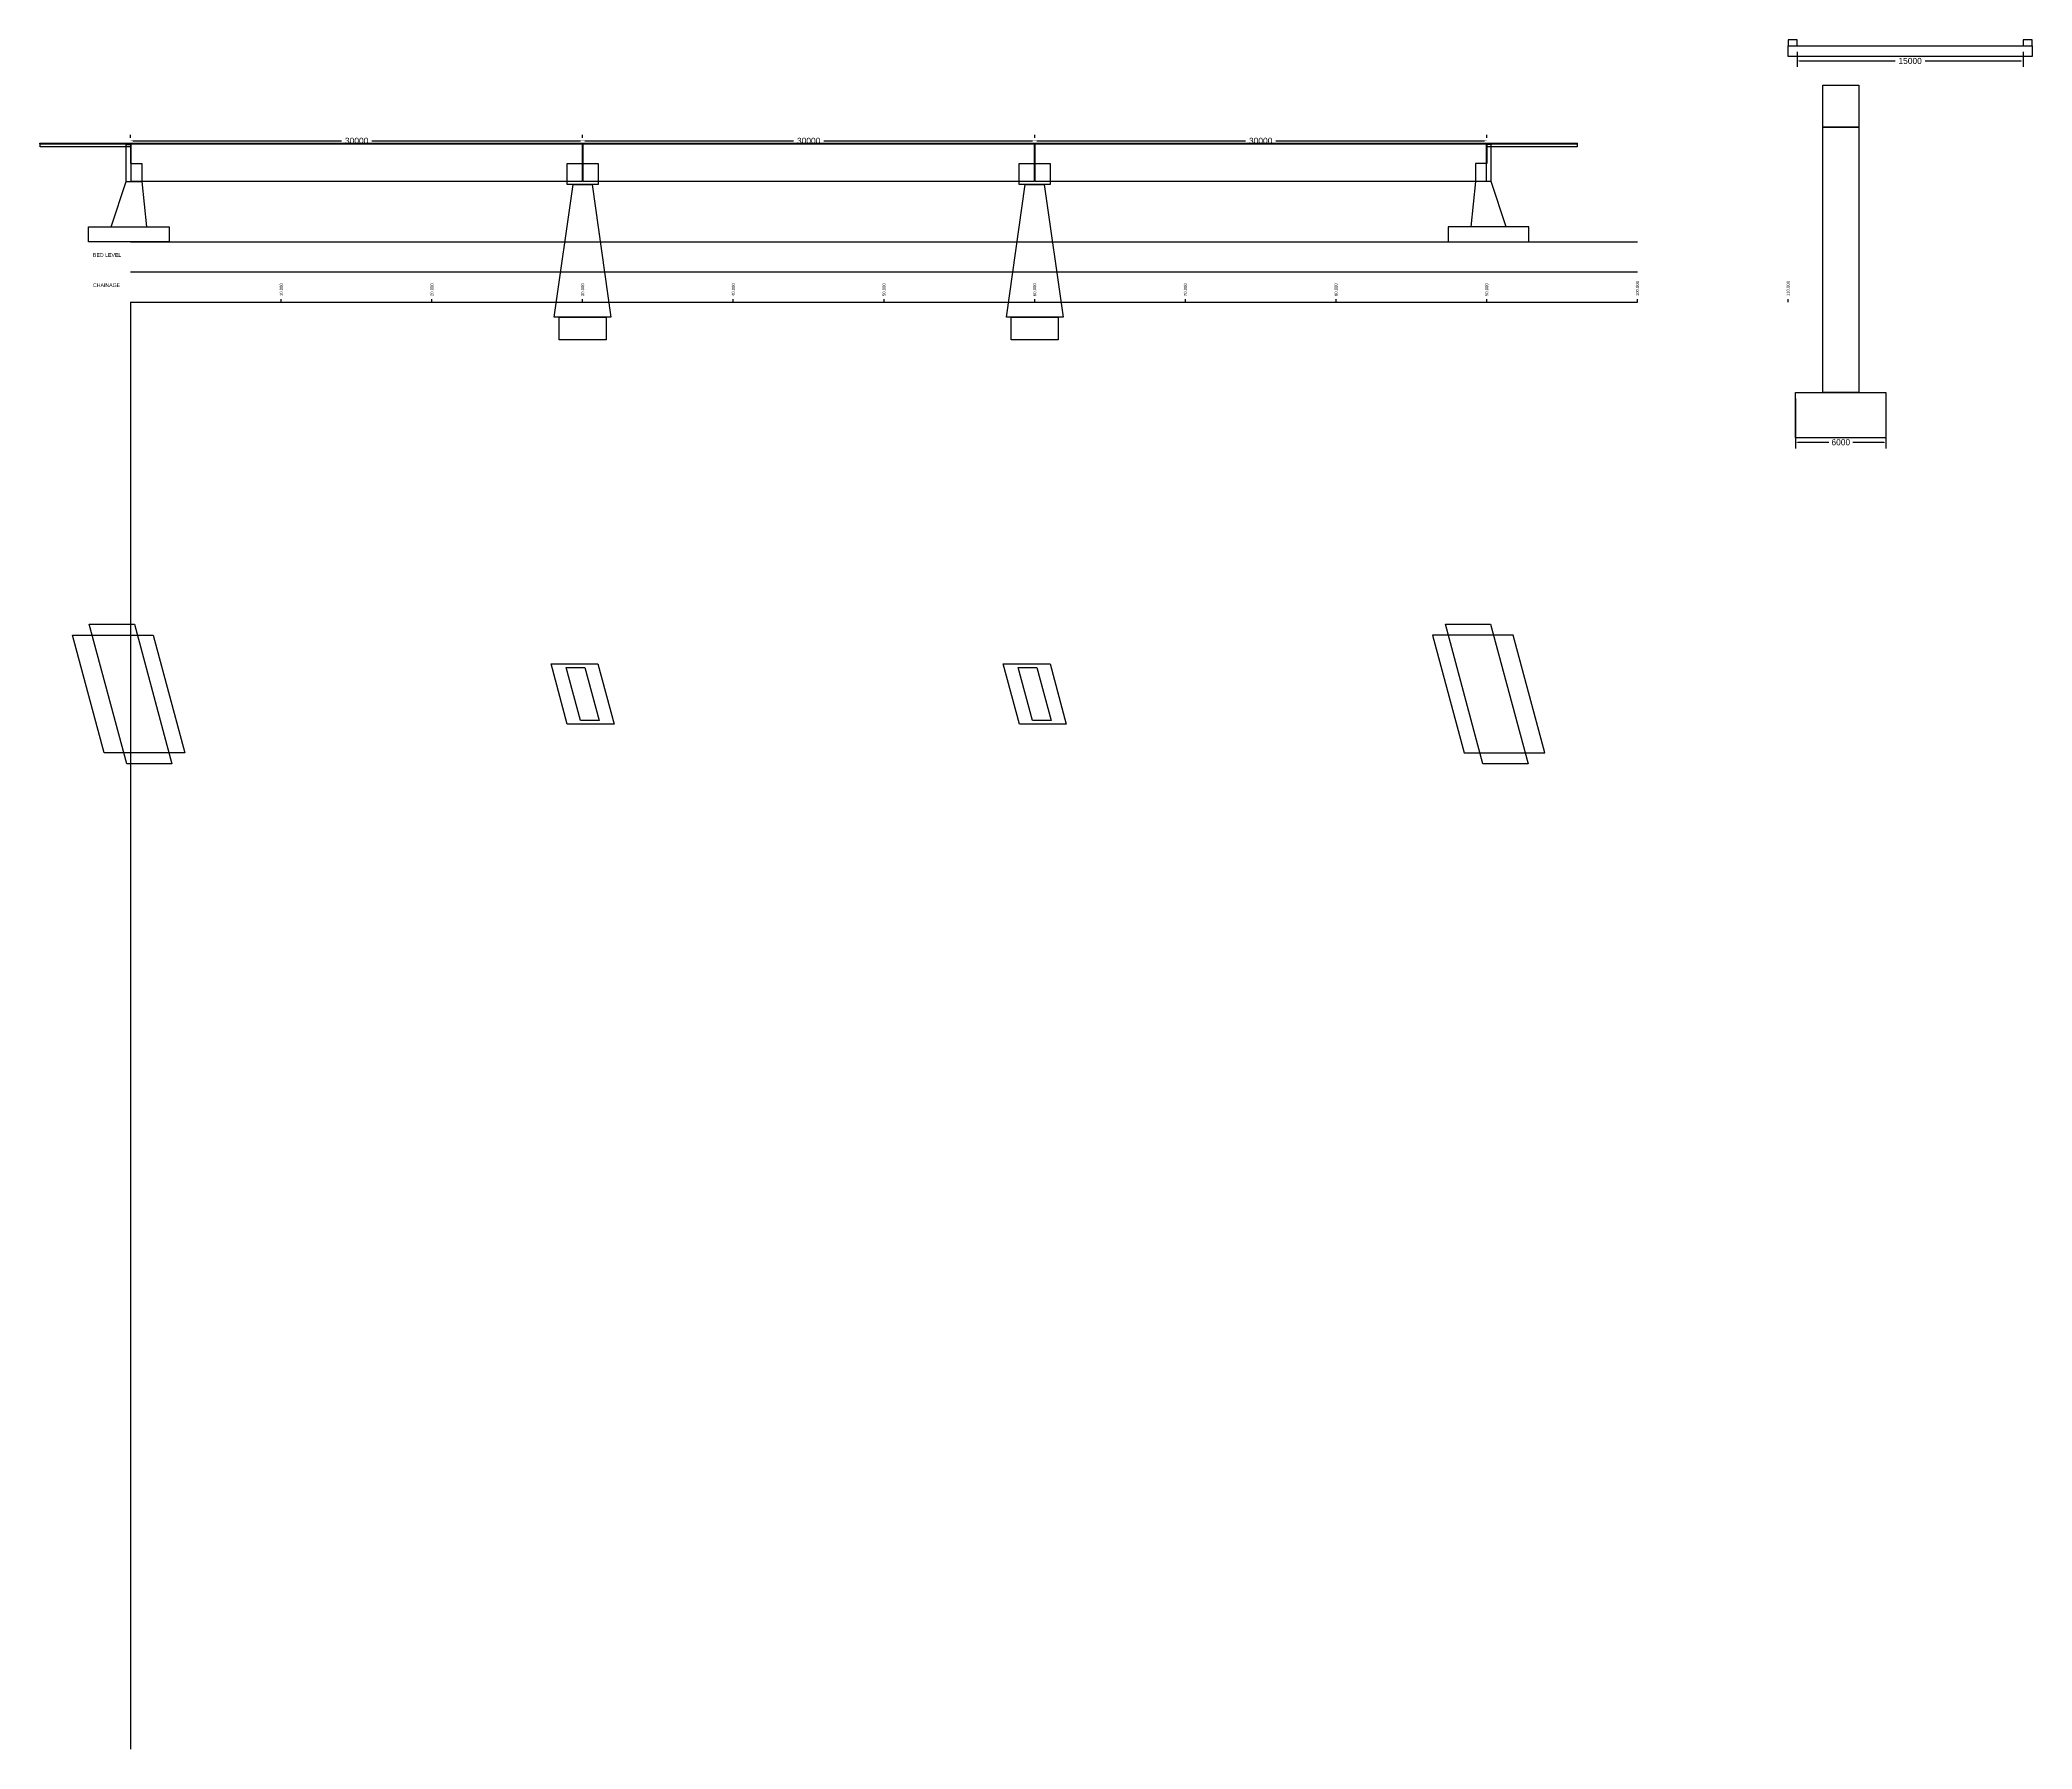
# Model space of a CAD drawing. Header units: metres. Extents: x -6025 to 126200, y -99900 to 13500.
import ezdxf

# ---------------------------------------------------------------- set-up
doc = ezdxf.new("R2010")
doc.units = ezdxf.units.M
doc.styles.add('Arial', font='Arial.ttf')
doc.dimstyles.new('PMB100', dxfattribs={"dimtxt": 400, "dimasz": 150, "dimexe": 400, "dimexo": 400, "dimtad": 0, "dimtxsty": 'Arial', "dimcen": 2.5, "dimazin": 3, "dimtfac": 1, "dimtdec": 0, "dimtmove": 0, "dimatfit": 3})

msp = doc.modelspace()

# ---------------------------------------------------------------- linework, layer by layer
for p, q in [((-6025, 6650), (96025, 6650)), ((-6025, 6600), (-6025, 6650)), ((96025, 6600), (96025, 6650)), ((-6025, 6600), (96025, 6600)), ((-300, 4100), (750, 4100)), ((90300, 4100), (89250, 4100)), ((-2800, 1100), (2550, 1100)), ((0, 100), (100000, 100)), ((92800, 1100), (87450, 1100)), ((0, -1900), (100000, -1900)), ((0, -3900), (100000, -3900)), ((0, -3900), (0, -99900)), ((10000, -3900), (10000, -3700)), ((20000, -3900), (20000, -3700)), ((30000, -3900), (30000, -3700)), ((40000, -3900), (40000, -3700)), ((50000, -3900), (50000, -3700)), ((60000, -3900), (60000, -3700)), ((70000, -3900), (70000, -3700)), ((80000, -3900), (80000, -3700)), ((90000, -3900), (90000, -3700)), ((100000, -3900), (100000, -3700)), ((110000, -3900), (110000, -3700))]:
    msp.add_line(p, q)
for points in [[(110000, 13100), (110600, 13100), (110600, 13500), (110000, 13500)], [(125600, 13100), (126200, 13100), (126200, 13500), (125600, 13500)], [(110000, 13100), (126200, 13100), (126200, 12400), (110000, 12400)], [(112300, 10500), (114700, 10500), (114700, 7700), (112300, 7700)], [(112300, 7700), (114700, 7700), (114700, -9900), (112300, -9900)], [(-6000, 6600), (0, 6600), (0, 6400), (-6000, 6400), (-6000, 6600)], [(0, 6550), (0, 5300), (750, 5300), (750, 4100), (1050, 1100), (1050, 1100), (2550, 1100), (2550, 100), (-2800, 100), (-2800, 1100), (-1300, 1100), (-1300, 1100), (-300, 4100), (-300, 6550)], [(25, 6600), (29975, 6600), (29975, 4100), (25, 4100), (25, 6600)], [(28964.724, 5300), (31035.276, 5300), (31035.276, 3900), (28964.724, 3900), (28964.724, 5300)], [(30025, 6600), (59975, 6600), (59975, 4100), (30025, 4100), (30025, 6600)], [(58964.724, 5300), (61035.276, 5300), (61035.276, 3900), (58964.724, 3900), (58964.724, 5300)], [(60025, 6600), (89975, 6600), (89975, 4100), (60025, 4100), (60025, 6600)], [(90000, 6550), (90000, 5300), (89250, 5300), (89250, 4100), (88950, 1100), (88950, 1100), (87450, 1100), (87450, 100), (92800, 100), (92800, 1100), (91300, 1100), (91300, 1100), (90300, 4100), (90300, 6550)], [(90000, 6600), (96000, 6600), (96000, 6400), (90000, 6400), (90000, 6600)], [(28119.249, -4900), (29378.835, 3900), (30621.165, 3900), (31880.751, -4900), (28119.249, -4900)], [(58119.249, -4900), (59378.835, 3900), (60621.165, 3900), (61880.751, -4900), (58119.249, -4900)], [(28447.086, -4900), (31552.914, -4900), (31552.914, -6400), (28447.086, -6400), (28447.086, -4900)], [(58447.086, -4900), (61552.914, -4900), (61552.914, -6400), (58447.086, -6400), (58447.086, -4900)], [(110500, -9900), (116500, -9900), (116500, -12900), (110500, -12900)], [(1501.788, -25987.999), (3598.212, -33812.001), (-1751.788, -33812.001), (-3848.212, -25987.999)], [(-2742.331, -25263.556), (257.669, -25263.556), (2742.331, -34536.444), (-257.669, -34536.444)], [(86401.788, -25987.999), (88498.212, -33812.001), (93848.212, -33812.001), (91751.788, -25987.999)], [(87257.669, -25263.556), (90257.669, -25263.556), (92742.331, -34536.444), (89742.331, -34536.444)], [(27911.187, -27900), (31017.016, -27900), (32088.813, -31900), (28982.984, -31900)], [(28909.923, -28150), (30152.255, -28150), (31090.077, -31650), (29847.745, -31650)], [(57911.187, -27900), (61017.016, -27900), (62088.813, -31900), (58982.984, -31900)], [(58909.923, -28150), (60152.255, -28150), (61090.077, -31650), (59847.745, -31650)]]:
    msp.add_lwpolyline(points, close=True)

# ---------------------------------------------------------------- texts
for s, p in [('BED LEVEL', (-2500, -900)), ('CHAINAGE', (-2500, -2900))]:
    msp.add_text(s, height=250).set_placement(p)
for s, p in [('100.000', (100100, -3500)), ('110.000', (110100, -3500)), ('10.000', (10100, -3500)), ('20.000', (20100, -3500)), ('30.000', (30100, -3500)), ('40.000', (40100, -3500)), ('50.000', (50100, -3500)), ('60.000', (60100, -3500)), ('70.000', (70100, -3500)), ('80.000', (80100, -3500)), ('90.000', (90100, -3500))]:
    msp.add_text(s, height=200, rotation=90).set_placement(p)

# ---------------------------------------------------------------- dimensions: what is measured, and where the dimension line sits
for base, p1, p2 in [((110600, 12100), (110600, 13100), (125600, 13100)), ((0, 6800), (0, 6600), (30000, 6600)), ((30000, 6800), (30000, 6600), (60000, 6600)), ((60000, 6800), (60000, 6600), (90000, 6600)), ((110500, -13200), (110500, -9900), (116500, -9900))]:
    msp.add_linear_dim(base=base, p1=p1, p2=p2, dimstyle='PMB100').render()

doc.saveas('drawing.dxf')
